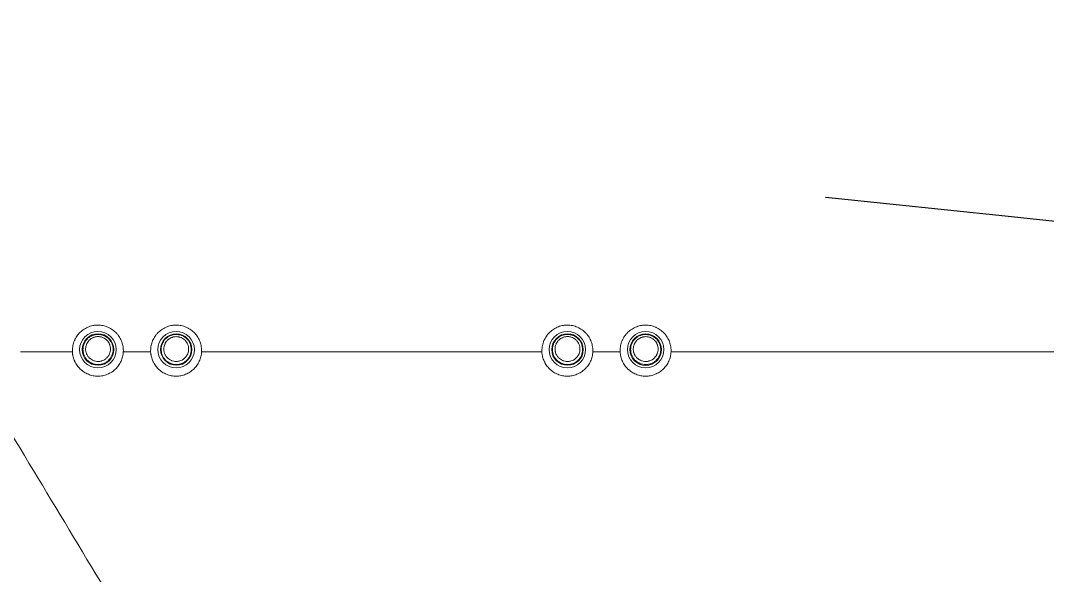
# Model space of a CAD drawing. Header units: inches. Extents: x 3778 to 56227, y -16914 to 35091.
# Drawn here: x 42059.67 to 42098.88, y -12630.12 to -12608.95 of the extents above; entities that cross this region are included whole.
import ezdxf

# ---------------------------------------------------------------- set-up
doc = ezdxf.new("R2010")
doc.units = ezdxf.units.IN
doc.header["$LTSCALE"] = 100
doc.header["$MEASUREMENT"] = 0
doc.linetypes.add('DH-HID2', pattern=[1.2, 0.8, -0.4])
doc.layers.add('2-con', color=2, linetype='Continuous')
doc.layers.add('FU-FURM', color=251, linetype='DH-HID2')
doc.layers.add('mark-B', color=2, linetype='Continuous', lineweight=20)

# ---------------------------------------------------------------- blocks, each defined once
blk = doc.blocks.new('cjscjdeh')
at = {"layer": 'FU-FURM', "color": 8}
blk.add_arc((149799.517, 66904.318), 1330.569, 80.781096, 99.076777, dxfattribs=at)
blk = doc.blocks.new('무풍1WAY 대형')
at = {"layer": 'mark-B'}
for centre, radius in [((600.51, -457.448), 0.697), ((603.497, -457.448), 0.697), ((618.435, -457.448), 0.697), ((621.422, -457.448), 0.697), ((600.506, -457.45), 0.601), ((603.491, -457.452), 0.602), ((618.431, -457.452), 0.6), ((621.416, -457.452), 0.602)]:
    blk.add_circle(centre, radius, dxfattribs=at)
for points, knots in [([(572.565, -367.139), (574.049, -369.62), (577.024, -374.59), (581.484, -382.057), (585.953, -389.549), (590.429, -397.064), (594.256, -403.499), (597.2, -408.454), (598.983, -411.453), (600.87, -414.616), (602.41, -417.171), (603.866, -419.595), (604.839, -421.214), (605.834, -422.869), (606.85, -424.56), (607.655, -425.899), (608.44, -427.204), (609.459, -428.899), (610.544, -430.703), (611.565, -432.399), (612.402, -433.789), (613.131, -435.001), (614.275, -436.901), (616.913, -441.28), (621.157, -448.32), (624.792, -454.346), (626.609, -457.36)], [0, 0, 0, 0, 0.082173, 0.164629, 0.247365, 0.330382, 0.413678, 0.460685, 0.494678, 0.513157, 0.565744, 0.579792, 0.593839, 0.619662, 0.634913, 0.650164, 0.664277, 0.678389, 0.706654, 0.724414, 0.734957, 0.753014, 0.764846, 0.798371, 0.899185, 1, 1, 1, 1]), ([(601.481, -457.36), (601.48, -457.33), (601.477, -457.299), (601.47, -457.253), (601.467, -457.238), (601.461, -457.208), (601.458, -457.193), (601.44, -457.119), (601.42, -457.061), (601.388, -456.992), (601.382, -456.978), (601.367, -456.951), (601.36, -456.937), (601.337, -456.897), (601.32, -456.871), (601.267, -456.796), (601.227, -456.75), (601.171, -456.696), (601.16, -456.686), (601.136, -456.665), (601.101, -456.636), (601.063, -456.609), (600.986, -456.559), (600.931, -456.53), (600.815, -456.484), (600.755, -456.466), (600.664, -456.448), (600.634, -456.444), (600.572, -456.438), (600.54, -456.436), (600.447, -456.436), (600.385, -456.442), (600.294, -456.46), (600.264, -456.467), (600.204, -456.485), (600.175, -456.495), (600.089, -456.53), (600.034, -456.558), (599.956, -456.609), (599.93, -456.627), (599.882, -456.666), (599.835, -456.706), (599.793, -456.75), (599.753, -456.797), (599.734, -456.821), (599.68, -456.897), (599.65, -456.95), (599.612, -457.033), (599.6, -457.062), (599.58, -457.12), (599.572, -457.15), (599.55, -457.239), (599.541, -457.299), (599.538, -457.36)], [0, 0, 0, 0, 0.03125, 0.03125, 0.046875, 0.046875, 0.0625, 0.0625, 0.125, 0.125, 0.140625, 0.140625, 0.15625, 0.15625, 0.1875, 0.1875, 0.25, 0.25, 0.265625, 0.265625, 0.28125, 0.3125, 0.3125, 0.375, 0.375, 0.4375, 0.4375, 0.46875, 0.46875, 0.5, 0.5, 0.5625, 0.5625, 0.59375, 0.59375, 0.625, 0.625, 0.6875, 0.6875, 0.71875, 0.71875, 0.75, 0.78125, 0.78125, 0.8125, 0.8125, 0.875, 0.875, 0.90625, 0.90625, 0.9375, 0.9375, 1, 1, 1, 1]), ([(604.469, -457.36), (604.467, -457.33), (604.464, -457.299), (604.457, -457.253), (604.455, -457.238), (604.449, -457.208), (604.446, -457.193), (604.428, -457.119), (604.408, -457.061), (604.376, -456.992), (604.369, -456.978), (604.355, -456.951), (604.348, -456.937), (604.324, -456.897), (604.308, -456.871), (604.255, -456.796), (604.215, -456.75), (604.159, -456.696), (604.147, -456.686), (604.124, -456.665), (604.088, -456.636), (604.051, -456.609), (603.973, -456.559), (603.918, -456.53), (603.802, -456.484), (603.743, -456.466), (603.652, -456.448), (603.621, -456.444), (603.559, -456.438), (603.528, -456.436), (603.435, -456.436), (603.373, -456.442), (603.282, -456.46), (603.252, -456.467), (603.192, -456.485), (603.162, -456.495), (603.076, -456.53), (603.021, -456.558), (602.943, -456.609), (602.918, -456.627), (602.869, -456.666), (602.823, -456.706), (602.781, -456.75), (602.741, -456.797), (602.722, -456.821), (602.668, -456.897), (602.637, -456.95), (602.599, -457.033), (602.588, -457.062), (602.568, -457.12), (602.559, -457.15), (602.537, -457.239), (602.528, -457.299), (602.525, -457.36)], [0, 0, 0, 0, 0.03125, 0.03125, 0.046875, 0.046875, 0.0625, 0.0625, 0.125, 0.125, 0.140625, 0.140625, 0.15625, 0.15625, 0.1875, 0.1875, 0.25, 0.25, 0.265625, 0.265625, 0.28125, 0.3125, 0.3125, 0.375, 0.375, 0.4375, 0.4375, 0.46875, 0.46875, 0.5, 0.5, 0.5625, 0.5625, 0.59375, 0.59375, 0.625, 0.625, 0.6875, 0.6875, 0.71875, 0.71875, 0.75, 0.78125, 0.78125, 0.8125, 0.8125, 0.875, 0.875, 0.90625, 0.90625, 0.9375, 0.9375, 1, 1, 1, 1]), ([(619.407, -457.36), (619.405, -457.33), (619.402, -457.299), (619.395, -457.253), (619.393, -457.238), (619.387, -457.208), (619.383, -457.193), (619.365, -457.119), (619.345, -457.061), (619.314, -456.992), (619.307, -456.978), (619.293, -456.951), (619.285, -456.937), (619.262, -456.897), (619.246, -456.871), (619.192, -456.796), (619.152, -456.75), (619.097, -456.696), (619.085, -456.686), (619.062, -456.665), (619.026, -456.636), (618.988, -456.609), (618.911, -456.559), (618.856, -456.53), (618.74, -456.484), (618.681, -456.466), (618.59, -456.448), (618.559, -456.444), (618.497, -456.438), (618.466, -456.436), (618.372, -456.436), (618.311, -456.442), (618.22, -456.46), (618.189, -456.467), (618.129, -456.485), (618.1, -456.495), (618.014, -456.53), (617.959, -456.558), (617.881, -456.609), (617.856, -456.627), (617.807, -456.666), (617.761, -456.706), (617.719, -456.75), (617.678, -456.797), (617.659, -456.821), (617.606, -456.897), (617.575, -456.95), (617.537, -457.033), (617.526, -457.062), (617.506, -457.12), (617.497, -457.15), (617.475, -457.239), (617.466, -457.299), (617.463, -457.36)], [0, 0, 0, 0, 0.03125, 0.03125, 0.046875, 0.046875, 0.0625, 0.0625, 0.125, 0.125, 0.140625, 0.140625, 0.15625, 0.15625, 0.1875, 0.1875, 0.25, 0.25, 0.265625, 0.265625, 0.28125, 0.3125, 0.3125, 0.375, 0.375, 0.4375, 0.4375, 0.46875, 0.46875, 0.5, 0.5, 0.5625, 0.5625, 0.59375, 0.59375, 0.625, 0.625, 0.6875, 0.6875, 0.71875, 0.71875, 0.75, 0.78125, 0.78125, 0.8125, 0.8125, 0.875, 0.875, 0.90625, 0.90625, 0.9375, 0.9375, 1, 1, 1, 1]), ([(622.394, -457.36), (622.392, -457.33), (622.389, -457.299), (622.383, -457.253), (622.38, -457.238), (622.374, -457.208), (622.371, -457.193), (622.353, -457.119), (622.333, -457.061), (622.301, -456.992), (622.294, -456.978), (622.28, -456.951), (622.273, -456.937), (622.25, -456.897), (622.233, -456.871), (622.18, -456.796), (622.14, -456.75), (622.084, -456.696), (622.073, -456.686), (622.049, -456.665), (622.013, -456.636), (621.976, -456.609), (621.898, -456.559), (621.844, -456.53), (621.728, -456.484), (621.668, -456.466), (621.577, -456.448), (621.547, -456.444), (621.485, -456.438), (621.453, -456.436), (621.36, -456.436), (621.298, -456.442), (621.207, -456.46), (621.177, -456.467), (621.117, -456.485), (621.087, -456.495), (621.001, -456.53), (620.947, -456.558), (620.869, -456.609), (620.843, -456.627), (620.795, -456.666), (620.748, -456.706), (620.706, -456.75), (620.666, -456.797), (620.647, -456.821), (620.593, -456.897), (620.563, -456.95), (620.525, -457.033), (620.513, -457.062), (620.493, -457.12), (620.484, -457.15), (620.463, -457.239), (620.454, -457.299), (620.451, -457.36)], [0, 0, 0, 0, 0.03125, 0.03125, 0.046875, 0.046875, 0.0625, 0.0625, 0.125, 0.125, 0.140625, 0.140625, 0.15625, 0.15625, 0.1875, 0.1875, 0.25, 0.25, 0.265625, 0.265625, 0.28125, 0.3125, 0.3125, 0.375, 0.375, 0.4375, 0.4375, 0.46875, 0.46875, 0.5, 0.5, 0.5625, 0.5625, 0.59375, 0.59375, 0.625, 0.625, 0.6875, 0.6875, 0.71875, 0.71875, 0.75, 0.78125, 0.78125, 0.8125, 0.8125, 0.875, 0.875, 0.90625, 0.90625, 0.9375, 0.9375, 1, 1, 1, 1]), ([(600.06, -457.812), (600.036, -457.783), (600.015, -457.751), (599.989, -457.702), (599.981, -457.685), (599.967, -457.65), (599.961, -457.632), (599.945, -457.578), (599.938, -457.542), (599.933, -457.486), (599.932, -457.467), (599.933, -457.43), (599.934, -457.411), (599.939, -457.356), (599.947, -457.319), (599.969, -457.247), (599.983, -457.213), (600.01, -457.164), (600.019, -457.148), (600.04, -457.116), (600.052, -457.101), (600.088, -457.058), (600.114, -457.031), (600.158, -456.996), (600.173, -456.985), (600.204, -456.964), (600.221, -456.954), (600.27, -456.927), (600.305, -456.913), (600.359, -456.897), (600.378, -456.892), (600.415, -456.885), (600.452, -456.88), (600.49, -456.878), (600.518, -456.878), (600.528, -456.878), (600.547, -456.88), (600.556, -456.88), (600.603, -456.885), (600.64, -456.893), (600.694, -456.909), (600.712, -456.916), (600.738, -456.927), (600.747, -456.931), (600.764, -456.939), (600.772, -456.943), (600.813, -456.966), (600.844, -456.987), (600.888, -457.023), (600.902, -457.036), (600.928, -457.063), (600.941, -457.077), (600.964, -457.106), (600.976, -457.122), (600.996, -457.153), (601.006, -457.169), (601.032, -457.219), (601.046, -457.253), (601.062, -457.307), (601.066, -457.326), (601.073, -457.362), (601.078, -457.399), (601.08, -457.436), (601.08, -457.474), (601.079, -457.493), (601.073, -457.548), (601.065, -457.585), (601.049, -457.638), (601.043, -457.656), (601.028, -457.691), (601.02, -457.708), (600.993, -457.757), (600.973, -457.788), (600.937, -457.831), (600.924, -457.845), (600.897, -457.872), (600.883, -457.885), (600.84, -457.92), (600.809, -457.941), (600.758, -457.968), (600.741, -457.976), (600.706, -457.99), (600.671, -458.002), (600.635, -458.011), (600.597, -458.019), (600.578, -458.021), (600.522, -458.027), (600.484, -458.026), (600.437, -458.022), (600.428, -458.02), (600.409, -458.017), (600.4, -458.016), (600.372, -458.01), (600.354, -458.005), (600.3, -457.989), (600.265, -457.974), (600.224, -457.951), (600.215, -457.947), (600.199, -457.937), (600.176, -457.921), (600.138, -457.893), (600.111, -457.868), (600.084, -457.841), (600.072, -457.827), (600.06, -457.812)], [0, 0, 0, 0, 0.03125, 0.03125, 0.046875, 0.046875, 0.0625, 0.0625, 0.09375, 0.09375, 0.109375, 0.109375, 0.125, 0.125, 0.15625, 0.15625, 0.1875, 0.1875, 0.203125, 0.203125, 0.21875, 0.21875, 0.25, 0.25, 0.265625, 0.265625, 0.28125, 0.28125, 0.3125, 0.3125, 0.328125, 0.328125, 0.34375, 0.359375, 0.359375, 0.367188, 0.367188, 0.375, 0.375, 0.40625, 0.40625, 0.421875, 0.421875, 0.429688, 0.429688, 0.4375, 0.4375, 0.46875, 0.46875, 0.484375, 0.484375, 0.5, 0.5, 0.515625, 0.515625, 0.53125, 0.53125, 0.5625, 0.5625, 0.578125, 0.578125, 0.59375, 0.609375, 0.609375, 0.625, 0.625, 0.65625, 0.65625, 0.671875, 0.671875, 0.6875, 0.6875, 0.71875, 0.71875, 0.734375, 0.734375, 0.75, 0.75, 0.78125, 0.78125, 0.796875, 0.796875, 0.8125, 0.828125, 0.828125, 0.84375, 0.84375, 0.875, 0.875, 0.882813, 0.882813, 0.890625, 0.890625, 0.90625, 0.90625, 0.9375, 0.9375, 0.945313, 0.945313, 0.953125, 0.96875, 0.984375, 0.984375, 1, 1, 1, 1]), ([(600.137, -457.768), (600.147, -457.78), (600.157, -457.791), (600.179, -457.814), (600.202, -457.835), (600.227, -457.853), (600.252, -457.871), (600.266, -457.879), (600.307, -457.901), (600.336, -457.913), (600.38, -457.927), (600.395, -457.931), (600.426, -457.938), (600.442, -457.94), (600.488, -457.945), (600.52, -457.945), (600.566, -457.94), (600.582, -457.938), (600.613, -457.932), (600.643, -457.925), (600.672, -457.914), (600.701, -457.902), (600.715, -457.896), (600.757, -457.873), (600.783, -457.856), (600.819, -457.827), (600.83, -457.816), (600.852, -457.794), (600.863, -457.783), (600.892, -457.747), (600.909, -457.721), (600.931, -457.68), (600.938, -457.666), (600.95, -457.638), (600.955, -457.623), (600.969, -457.579), (600.975, -457.549), (600.979, -457.503), (600.98, -457.487), (600.98, -457.457), (600.979, -457.426), (600.975, -457.396), (600.969, -457.365), (600.965, -457.35), (600.952, -457.306), (600.94, -457.277), (600.919, -457.236), (600.911, -457.223), (600.894, -457.197), (600.885, -457.184), (600.866, -457.16), (600.855, -457.148), (600.833, -457.126), (600.822, -457.115), (600.786, -457.086), (600.76, -457.068), (600.719, -457.046), (600.705, -457.039), (600.676, -457.027), (600.661, -457.021), (600.617, -457.008), (600.586, -457.001), (600.539, -456.996), (600.524, -456.996), (600.492, -456.995), (600.461, -456.997), (600.43, -457.001), (600.4, -457.007), (600.384, -457.011), (600.339, -457.025), (600.31, -457.037), (600.269, -457.059), (600.256, -457.067), (600.23, -457.084), (600.217, -457.093), (600.181, -457.123), (600.159, -457.145), (600.13, -457.181), (600.121, -457.193), (600.103, -457.219), (600.095, -457.232), (600.074, -457.273), (600.062, -457.301), (600.044, -457.361), (600.038, -457.391), (600.033, -457.437), (600.032, -457.452), (600.032, -457.483), (600.033, -457.498), (600.037, -457.544), (600.043, -457.575), (600.056, -457.619), (600.061, -457.633), (600.072, -457.662), (600.079, -457.676), (600.1, -457.717), (600.117, -457.743), (600.137, -457.768)], [0, 0, 0, 0, 0.015625, 0.015625, 0.03125, 0.046875, 0.046875, 0.0625, 0.0625, 0.09375, 0.09375, 0.109375, 0.109375, 0.125, 0.125, 0.15625, 0.15625, 0.171875, 0.171875, 0.1875, 0.203125, 0.203125, 0.21875, 0.21875, 0.25, 0.25, 0.265625, 0.265625, 0.28125, 0.28125, 0.3125, 0.3125, 0.328125, 0.328125, 0.34375, 0.34375, 0.375, 0.375, 0.390625, 0.390625, 0.40625, 0.421875, 0.421875, 0.4375, 0.4375, 0.46875, 0.46875, 0.484375, 0.484375, 0.5, 0.5, 0.515625, 0.515625, 0.53125, 0.53125, 0.5625, 0.5625, 0.578125, 0.578125, 0.59375, 0.59375, 0.625, 0.625, 0.640625, 0.640625, 0.65625, 0.671875, 0.671875, 0.6875, 0.6875, 0.71875, 0.71875, 0.734375, 0.734375, 0.75, 0.75, 0.78125, 0.78125, 0.796875, 0.796875, 0.8125, 0.8125, 0.84375, 0.84375, 0.875, 0.875, 0.890625, 0.890625, 0.90625, 0.90625, 0.9375, 0.9375, 0.953125, 0.953125, 0.96875, 0.96875, 1, 1, 1, 1]), ([(603.043, -457.815), (603.019, -457.785), (602.999, -457.754), (602.973, -457.704), (602.965, -457.687), (602.951, -457.652), (602.944, -457.634), (602.929, -457.58), (602.922, -457.544), (602.916, -457.488), (602.916, -457.469), (602.916, -457.431), (602.917, -457.413), (602.923, -457.357), (602.93, -457.32), (602.952, -457.248), (602.967, -457.214), (602.993, -457.164), (603.003, -457.148), (603.024, -457.117), (603.036, -457.102), (603.071, -457.058), (603.098, -457.032), (603.142, -456.996), (603.157, -456.985), (603.189, -456.964), (603.205, -456.955), (603.255, -456.928), (603.29, -456.914), (603.344, -456.898), (603.363, -456.893), (603.4, -456.886), (603.437, -456.88), (603.475, -456.879), (603.503, -456.879), (603.513, -456.879), (603.532, -456.88), (603.541, -456.881), (603.588, -456.886), (603.625, -456.894), (603.679, -456.91), (603.697, -456.917), (603.723, -456.928), (603.732, -456.932), (603.749, -456.94), (603.757, -456.944), (603.799, -456.967), (603.83, -456.988), (603.873, -457.024), (603.887, -457.037), (603.914, -457.064), (603.926, -457.078), (603.95, -457.108), (603.961, -457.123), (603.982, -457.155), (603.991, -457.171), (604.017, -457.22), (604.031, -457.255), (604.047, -457.309), (604.052, -457.328), (604.059, -457.364), (604.064, -457.401), (604.066, -457.439), (604.065, -457.476), (604.064, -457.495), (604.058, -457.551), (604.051, -457.587), (604.034, -457.641), (604.028, -457.659), (604.014, -457.693), (604.005, -457.71), (603.979, -457.76), (603.958, -457.791), (603.922, -457.834), (603.909, -457.848), (603.882, -457.875), (603.868, -457.888), (603.825, -457.923), (603.793, -457.944), (603.743, -457.971), (603.726, -457.979), (603.691, -457.993), (603.656, -458.005), (603.619, -458.014), (603.582, -458.022), (603.563, -458.024), (603.506, -458.03), (603.468, -458.029), (603.421, -458.025), (603.412, -458.023), (603.393, -458.02), (603.384, -458.019), (603.356, -458.013), (603.338, -458.008), (603.284, -457.991), (603.249, -457.977), (603.207, -457.954), (603.199, -457.949), (603.183, -457.939), (603.159, -457.924), (603.122, -457.896), (603.094, -457.87), (603.068, -457.843), (603.055, -457.829), (603.043, -457.815)], [0, 0, 0, 0, 0.03125, 0.03125, 0.046875, 0.046875, 0.0625, 0.0625, 0.09375, 0.09375, 0.109375, 0.109375, 0.125, 0.125, 0.15625, 0.15625, 0.1875, 0.1875, 0.203125, 0.203125, 0.21875, 0.21875, 0.25, 0.25, 0.265625, 0.265625, 0.28125, 0.28125, 0.3125, 0.3125, 0.328125, 0.328125, 0.34375, 0.359375, 0.359375, 0.367187, 0.367187, 0.375, 0.375, 0.40625, 0.40625, 0.421875, 0.421875, 0.429687, 0.429687, 0.4375, 0.4375, 0.46875, 0.46875, 0.484375, 0.484375, 0.5, 0.5, 0.515625, 0.515625, 0.53125, 0.53125, 0.5625, 0.5625, 0.578125, 0.578125, 0.59375, 0.609375, 0.609375, 0.625, 0.625, 0.65625, 0.65625, 0.671875, 0.671875, 0.6875, 0.6875, 0.71875, 0.71875, 0.734375, 0.734375, 0.75, 0.75, 0.78125, 0.78125, 0.796875, 0.796875, 0.8125, 0.828125, 0.828125, 0.84375, 0.84375, 0.875, 0.875, 0.882812, 0.882812, 0.890625, 0.890625, 0.90625, 0.90625, 0.9375, 0.9375, 0.945312, 0.945312, 0.953125, 0.96875, 0.984375, 0.984375, 1, 1, 1, 1]), ([(603.12, -457.77), (603.13, -457.782), (603.141, -457.794), (603.163, -457.816), (603.185, -457.837), (603.21, -457.856), (603.236, -457.873), (603.249, -457.882), (603.291, -457.904), (603.319, -457.916), (603.364, -457.93), (603.379, -457.934), (603.41, -457.941), (603.426, -457.943), (603.473, -457.948), (603.504, -457.948), (603.551, -457.944), (603.567, -457.941), (603.597, -457.935), (603.628, -457.928), (603.657, -457.917), (603.686, -457.905), (603.7, -457.899), (603.742, -457.876), (603.768, -457.859), (603.804, -457.83), (603.815, -457.819), (603.837, -457.797), (603.848, -457.786), (603.878, -457.75), (603.895, -457.724), (603.917, -457.683), (603.923, -457.669), (603.935, -457.64), (603.941, -457.626), (603.954, -457.581), (603.96, -457.551), (603.965, -457.505), (603.966, -457.49), (603.966, -457.459), (603.965, -457.428), (603.96, -457.398), (603.955, -457.367), (603.951, -457.352), (603.938, -457.307), (603.926, -457.279), (603.905, -457.238), (603.897, -457.224), (603.88, -457.198), (603.871, -457.186), (603.851, -457.161), (603.841, -457.15), (603.819, -457.127), (603.807, -457.117), (603.771, -457.087), (603.746, -457.069), (603.705, -457.047), (603.69, -457.04), (603.661, -457.028), (603.647, -457.022), (603.602, -457.008), (603.571, -457.002), (603.524, -456.997), (603.508, -456.996), (603.477, -456.996), (603.446, -456.998), (603.415, -457.002), (603.384, -457.008), (603.369, -457.012), (603.324, -457.025), (603.295, -457.037), (603.254, -457.059), (603.24, -457.067), (603.214, -457.085), (603.201, -457.094), (603.165, -457.124), (603.143, -457.145), (603.114, -457.181), (603.104, -457.194), (603.087, -457.22), (603.079, -457.233), (603.057, -457.274), (603.045, -457.302), (603.027, -457.362), (603.021, -457.392), (603.016, -457.438), (603.015, -457.453), (603.015, -457.484), (603.016, -457.5), (603.02, -457.546), (603.026, -457.576), (603.039, -457.621), (603.044, -457.635), (603.056, -457.664), (603.062, -457.678), (603.084, -457.719), (603.101, -457.745), (603.12, -457.77)], [0, 0, 0, 0, 0.015625, 0.015625, 0.03125, 0.046875, 0.046875, 0.0625, 0.0625, 0.09375, 0.09375, 0.109375, 0.109375, 0.125, 0.125, 0.15625, 0.15625, 0.171875, 0.171875, 0.1875, 0.203125, 0.203125, 0.21875, 0.21875, 0.25, 0.25, 0.265625, 0.265625, 0.28125, 0.28125, 0.3125, 0.3125, 0.328125, 0.328125, 0.34375, 0.34375, 0.375, 0.375, 0.390625, 0.390625, 0.40625, 0.421875, 0.421875, 0.4375, 0.4375, 0.46875, 0.46875, 0.484375, 0.484375, 0.5, 0.5, 0.515625, 0.515625, 0.53125, 0.53125, 0.5625, 0.5625, 0.578125, 0.578125, 0.59375, 0.59375, 0.625, 0.625, 0.640625, 0.640625, 0.65625, 0.671875, 0.671875, 0.6875, 0.6875, 0.71875, 0.71875, 0.734375, 0.734375, 0.75, 0.75, 0.78125, 0.78125, 0.796875, 0.796875, 0.8125, 0.8125, 0.84375, 0.84375, 0.875, 0.875, 0.890625, 0.890625, 0.90625, 0.90625, 0.9375, 0.9375, 0.953125, 0.953125, 0.96875, 0.96875, 1, 1, 1, 1]), ([(617.985, -457.813), (617.962, -457.784), (617.941, -457.753), (617.915, -457.703), (617.907, -457.686), (617.893, -457.651), (617.887, -457.633), (617.871, -457.58), (617.864, -457.543), (617.859, -457.487), (617.858, -457.469), (617.858, -457.431), (617.859, -457.413), (617.865, -457.357), (617.872, -457.321), (617.894, -457.249), (617.909, -457.214), (617.935, -457.165), (617.945, -457.149), (617.966, -457.118), (617.977, -457.103), (618.013, -457.059), (618.039, -457.033), (618.083, -456.997), (618.098, -456.986), (618.13, -456.965), (618.146, -456.956), (618.196, -456.929), (618.23, -456.915), (618.285, -456.899), (618.303, -456.894), (618.34, -456.887), (618.377, -456.881), (618.415, -456.88), (618.443, -456.88), (618.453, -456.88), (618.471, -456.881), (618.481, -456.882), (618.528, -456.887), (618.565, -456.894), (618.619, -456.911), (618.637, -456.918), (618.663, -456.929), (618.671, -456.933), (618.688, -456.941), (618.697, -456.945), (618.738, -456.967), (618.769, -456.988), (618.812, -457.025), (618.826, -457.037), (618.853, -457.064), (618.865, -457.078), (618.889, -457.108), (618.9, -457.123), (618.921, -457.154), (618.93, -457.171), (618.956, -457.22), (618.97, -457.254), (618.986, -457.309), (618.991, -457.327), (618.998, -457.363), (619.003, -457.4), (619.005, -457.437), (619.004, -457.475), (619.003, -457.494), (618.998, -457.549), (618.99, -457.586), (618.974, -457.639), (618.967, -457.657), (618.953, -457.692), (618.945, -457.708), (618.918, -457.758), (618.897, -457.789), (618.862, -457.832), (618.849, -457.846), (618.822, -457.873), (618.808, -457.885), (618.765, -457.921), (618.734, -457.941), (618.683, -457.968), (618.666, -457.976), (618.632, -457.99), (618.596, -458.003), (618.56, -458.012), (618.523, -458.019), (618.504, -458.022), (618.447, -458.027), (618.41, -458.027), (618.363, -458.022), (618.354, -458.021), (618.335, -458.018), (618.325, -458.017), (618.298, -458.011), (618.279, -458.006), (618.225, -457.989), (618.191, -457.975), (618.149, -457.952), (618.141, -457.948), (618.125, -457.938), (618.101, -457.922), (618.064, -457.894), (618.036, -457.869), (618.01, -457.842), (617.997, -457.828), (617.985, -457.813)], [0, 0, 0, 0, 0.03125, 0.03125, 0.046875, 0.046875, 0.0625, 0.0625, 0.09375, 0.09375, 0.109375, 0.109375, 0.125, 0.125, 0.15625, 0.15625, 0.1875, 0.1875, 0.203125, 0.203125, 0.21875, 0.21875, 0.25, 0.25, 0.265625, 0.265625, 0.28125, 0.28125, 0.3125, 0.3125, 0.328125, 0.328125, 0.34375, 0.359375, 0.359375, 0.367187, 0.367187, 0.375, 0.375, 0.40625, 0.40625, 0.421875, 0.421875, 0.429687, 0.429687, 0.4375, 0.4375, 0.46875, 0.46875, 0.484375, 0.484375, 0.5, 0.5, 0.515625, 0.515625, 0.53125, 0.53125, 0.5625, 0.5625, 0.578125, 0.578125, 0.59375, 0.609375, 0.609375, 0.625, 0.625, 0.65625, 0.65625, 0.671875, 0.671875, 0.6875, 0.6875, 0.71875, 0.71875, 0.734375, 0.734375, 0.75, 0.75, 0.78125, 0.78125, 0.796875, 0.796875, 0.8125, 0.828125, 0.828125, 0.84375, 0.84375, 0.875, 0.875, 0.882812, 0.882812, 0.890625, 0.890625, 0.90625, 0.90625, 0.9375, 0.9375, 0.945312, 0.945312, 0.953125, 0.96875, 0.984375, 0.984375, 1, 1, 1, 1]), ([(618.063, -457.769), (618.072, -457.781), (618.083, -457.792), (618.105, -457.814), (618.127, -457.835), (618.152, -457.854), (618.178, -457.872), (618.191, -457.88), (618.233, -457.902), (618.261, -457.914), (618.306, -457.928), (618.321, -457.932), (618.352, -457.938), (618.367, -457.941), (618.414, -457.945), (618.445, -457.946), (618.492, -457.941), (618.507, -457.939), (618.538, -457.933), (618.568, -457.925), (618.598, -457.915), (618.626, -457.903), (618.64, -457.896), (618.682, -457.874), (618.708, -457.857), (618.744, -457.827), (618.755, -457.817), (618.777, -457.795), (618.788, -457.783), (618.817, -457.748), (618.834, -457.722), (618.856, -457.681), (618.863, -457.667), (618.875, -457.639), (618.88, -457.624), (618.893, -457.58), (618.899, -457.55), (618.904, -457.504), (618.905, -457.488), (618.905, -457.458), (618.904, -457.427), (618.899, -457.397), (618.893, -457.366), (618.89, -457.351), (618.877, -457.307), (618.865, -457.278), (618.844, -457.238), (618.836, -457.224), (618.819, -457.198), (618.81, -457.186), (618.79, -457.161), (618.78, -457.15), (618.758, -457.128), (618.746, -457.117), (618.711, -457.087), (618.685, -457.07), (618.644, -457.047), (618.63, -457.041), (618.601, -457.028), (618.586, -457.023), (618.542, -457.009), (618.511, -457.003), (618.464, -456.998), (618.448, -456.997), (618.417, -456.997), (618.386, -456.999), (618.355, -457.003), (618.325, -457.009), (618.309, -457.013), (618.264, -457.026), (618.236, -457.038), (618.195, -457.06), (618.181, -457.068), (618.155, -457.086), (618.143, -457.095), (618.107, -457.124), (618.085, -457.146), (618.055, -457.182), (618.046, -457.195), (618.029, -457.221), (618.021, -457.234), (617.999, -457.274), (617.987, -457.303), (617.969, -457.362), (617.963, -457.392), (617.958, -457.438), (617.958, -457.453), (617.958, -457.484), (617.958, -457.5), (617.963, -457.546), (617.968, -457.576), (617.981, -457.62), (617.986, -457.635), (617.998, -457.663), (618.005, -457.677), (618.026, -457.718), (618.043, -457.744), (618.063, -457.769)], [0, 0, 0, 0, 0.015625, 0.015625, 0.03125, 0.046875, 0.046875, 0.0625, 0.0625, 0.09375, 0.09375, 0.109375, 0.109375, 0.125, 0.125, 0.15625, 0.15625, 0.171875, 0.171875, 0.1875, 0.203125, 0.203125, 0.21875, 0.21875, 0.25, 0.25, 0.265625, 0.265625, 0.28125, 0.28125, 0.3125, 0.3125, 0.328125, 0.328125, 0.34375, 0.34375, 0.375, 0.375, 0.390625, 0.390625, 0.40625, 0.421875, 0.421875, 0.4375, 0.4375, 0.46875, 0.46875, 0.484375, 0.484375, 0.5, 0.5, 0.515625, 0.515625, 0.53125, 0.53125, 0.5625, 0.5625, 0.578125, 0.578125, 0.59375, 0.59375, 0.625, 0.625, 0.640625, 0.640625, 0.65625, 0.671875, 0.671875, 0.6875, 0.6875, 0.71875, 0.71875, 0.734375, 0.734375, 0.75, 0.75, 0.78125, 0.78125, 0.796875, 0.796875, 0.8125, 0.8125, 0.84375, 0.84375, 0.875, 0.875, 0.890625, 0.890625, 0.90625, 0.90625, 0.9375, 0.9375, 0.953125, 0.953125, 0.96875, 0.96875, 1, 1, 1, 1]), ([(620.968, -457.814), (620.944, -457.785), (620.924, -457.753), (620.898, -457.704), (620.89, -457.687), (620.876, -457.652), (620.869, -457.634), (620.854, -457.58), (620.847, -457.544), (620.841, -457.487), (620.841, -457.469), (620.841, -457.431), (620.842, -457.412), (620.848, -457.357), (620.855, -457.32), (620.877, -457.248), (620.892, -457.214), (620.918, -457.164), (620.928, -457.148), (620.949, -457.117), (620.961, -457.102), (620.997, -457.058), (621.023, -457.032), (621.067, -456.996), (621.082, -456.985), (621.114, -456.964), (621.13, -456.954), (621.18, -456.928), (621.215, -456.914), (621.269, -456.897), (621.288, -456.893), (621.325, -456.886), (621.362, -456.88), (621.4, -456.879), (621.428, -456.879), (621.438, -456.879), (621.457, -456.88), (621.466, -456.881), (621.513, -456.886), (621.55, -456.894), (621.604, -456.91), (621.622, -456.917), (621.648, -456.928), (621.657, -456.932), (621.674, -456.94), (621.682, -456.944), (621.724, -456.967), (621.755, -456.988), (621.798, -457.024), (621.812, -457.037), (621.839, -457.064), (621.851, -457.078), (621.875, -457.108), (621.886, -457.123), (621.907, -457.155), (621.916, -457.171), (621.942, -457.22), (621.956, -457.255), (621.972, -457.309), (621.977, -457.328), (621.984, -457.364), (621.989, -457.401), (621.991, -457.438), (621.99, -457.476), (621.989, -457.495), (621.983, -457.551), (621.976, -457.587), (621.959, -457.641), (621.953, -457.658), (621.938, -457.693), (621.93, -457.71), (621.904, -457.76), (621.883, -457.791), (621.847, -457.834), (621.834, -457.848), (621.807, -457.875), (621.793, -457.887), (621.75, -457.923), (621.718, -457.944), (621.668, -457.97), (621.651, -457.978), (621.616, -457.993), (621.581, -458.005), (621.544, -458.014), (621.507, -458.022), (621.488, -458.024), (621.431, -458.029), (621.393, -458.029), (621.346, -458.024), (621.337, -458.023), (621.318, -458.02), (621.309, -458.019), (621.281, -458.013), (621.263, -458.008), (621.209, -457.991), (621.174, -457.977), (621.132, -457.954), (621.124, -457.949), (621.108, -457.939), (621.084, -457.924), (621.047, -457.896), (621.019, -457.87), (620.993, -457.843), (620.98, -457.829), (620.968, -457.814)], [0, 0, 0, 0, 0.03125, 0.03125, 0.046875, 0.046875, 0.0625, 0.0625, 0.09375, 0.09375, 0.109375, 0.109375, 0.125, 0.125, 0.15625, 0.15625, 0.1875, 0.1875, 0.203125, 0.203125, 0.21875, 0.21875, 0.25, 0.25, 0.265625, 0.265625, 0.28125, 0.28125, 0.3125, 0.3125, 0.328125, 0.328125, 0.34375, 0.359375, 0.359375, 0.367187, 0.367187, 0.375, 0.375, 0.40625, 0.40625, 0.421875, 0.421875, 0.429687, 0.429687, 0.4375, 0.4375, 0.46875, 0.46875, 0.484375, 0.484375, 0.5, 0.5, 0.515625, 0.515625, 0.53125, 0.53125, 0.5625, 0.5625, 0.578125, 0.578125, 0.59375, 0.609375, 0.609375, 0.625, 0.625, 0.65625, 0.65625, 0.671875, 0.671875, 0.6875, 0.6875, 0.71875, 0.71875, 0.734375, 0.734375, 0.75, 0.75, 0.78125, 0.78125, 0.796875, 0.796875, 0.8125, 0.828125, 0.828125, 0.84375, 0.84375, 0.875, 0.875, 0.882812, 0.882812, 0.890625, 0.890625, 0.90625, 0.90625, 0.9375, 0.9375, 0.945312, 0.945312, 0.953125, 0.96875, 0.984375, 0.984375, 1, 1, 1, 1]), ([(621.045, -457.77), (621.055, -457.782), (621.066, -457.794), (621.088, -457.816), (621.11, -457.837), (621.135, -457.856), (621.161, -457.873), (621.174, -457.881), (621.216, -457.904), (621.244, -457.916), (621.289, -457.93), (621.304, -457.934), (621.335, -457.94), (621.351, -457.943), (621.398, -457.948), (621.429, -457.948), (621.476, -457.943), (621.492, -457.941), (621.522, -457.935), (621.553, -457.927), (621.582, -457.917), (621.611, -457.905), (621.625, -457.898), (621.667, -457.876), (621.693, -457.859), (621.729, -457.83), (621.74, -457.819), (621.762, -457.797), (621.773, -457.785), (621.802, -457.749), (621.82, -457.724), (621.842, -457.683), (621.848, -457.669), (621.86, -457.64), (621.865, -457.626), (621.879, -457.581), (621.885, -457.551), (621.89, -457.505), (621.891, -457.489), (621.891, -457.459), (621.89, -457.428), (621.885, -457.397), (621.879, -457.367), (621.876, -457.352), (621.863, -457.307), (621.851, -457.279), (621.83, -457.238), (621.822, -457.224), (621.805, -457.198), (621.796, -457.186), (621.776, -457.161), (621.766, -457.15), (621.744, -457.127), (621.732, -457.117), (621.696, -457.087), (621.671, -457.069), (621.629, -457.047), (621.615, -457.04), (621.586, -457.028), (621.572, -457.022), (621.527, -457.008), (621.496, -457.002), (621.449, -456.997), (621.433, -456.996), (621.402, -456.996), (621.371, -456.997), (621.34, -457.002), (621.309, -457.008), (621.294, -457.012), (621.249, -457.025), (621.22, -457.037), (621.179, -457.059), (621.165, -457.067), (621.139, -457.085), (621.126, -457.094), (621.09, -457.124), (621.068, -457.145), (621.039, -457.181), (621.029, -457.194), (621.012, -457.22), (621.004, -457.233), (620.982, -457.274), (620.97, -457.302), (620.952, -457.362), (620.946, -457.392), (620.941, -457.438), (620.94, -457.453), (620.94, -457.484), (620.941, -457.5), (620.945, -457.546), (620.951, -457.576), (620.964, -457.621), (620.969, -457.635), (620.981, -457.664), (620.987, -457.678), (621.009, -457.719), (621.026, -457.745), (621.045, -457.77)], [0, 0, 0, 0, 0.015625, 0.015625, 0.03125, 0.046875, 0.046875, 0.0625, 0.0625, 0.09375, 0.09375, 0.109375, 0.109375, 0.125, 0.125, 0.15625, 0.15625, 0.171875, 0.171875, 0.1875, 0.203125, 0.203125, 0.21875, 0.21875, 0.25, 0.25, 0.265625, 0.265625, 0.28125, 0.28125, 0.3125, 0.3125, 0.328125, 0.328125, 0.34375, 0.34375, 0.375, 0.375, 0.390625, 0.390625, 0.40625, 0.421875, 0.421875, 0.4375, 0.4375, 0.46875, 0.46875, 0.484375, 0.484375, 0.5, 0.5, 0.515625, 0.515625, 0.53125, 0.53125, 0.5625, 0.5625, 0.578125, 0.578125, 0.59375, 0.59375, 0.625, 0.625, 0.640625, 0.640625, 0.65625, 0.671875, 0.671875, 0.6875, 0.6875, 0.71875, 0.71875, 0.734375, 0.734375, 0.75, 0.75, 0.78125, 0.78125, 0.796875, 0.796875, 0.8125, 0.8125, 0.84375, 0.84375, 0.875, 0.875, 0.890625, 0.890625, 0.90625, 0.90625, 0.9375, 0.9375, 0.953125, 0.953125, 0.96875, 0.96875, 1, 1, 1, 1]), ([(599.538, -457.36), (599.536, -457.392), (599.536, -457.425), (599.539, -457.491), (599.543, -457.523), (599.557, -457.62), (599.573, -457.683), (599.607, -457.775), (599.62, -457.806), (599.649, -457.865), (599.68, -457.922), (599.717, -457.976), (599.747, -458.015), (599.757, -458.028), (599.779, -458.053), (599.79, -458.065), (599.846, -458.126), (599.896, -458.169), (599.977, -458.225), (600.005, -458.243), (600.048, -458.267), (600.063, -458.275), (600.093, -458.29), (600.108, -458.297), (600.183, -458.33), (600.246, -458.35), (600.344, -458.37), (600.377, -458.375), (600.443, -458.382), (600.509, -458.385), (600.575, -458.382), (600.625, -458.377), (600.641, -458.375), (600.674, -458.37), (600.691, -458.367), (600.772, -458.35), (600.835, -458.33), (600.926, -458.29), (600.956, -458.276), (601.014, -458.243), (601.042, -458.225), (601.123, -458.169), (601.172, -458.126), (601.229, -458.066), (601.24, -458.053), (601.261, -458.028), (601.292, -457.99), (601.339, -457.922), (601.37, -457.865), (601.392, -457.821), (601.399, -457.806), (601.411, -457.776), (601.418, -457.76), (601.446, -457.683), (601.462, -457.62), (601.476, -457.524), (601.48, -457.491), (601.483, -457.425), (601.483, -457.392), (601.481, -457.36)], [0, 0, 0, 0, 0.03125, 0.03125, 0.0625, 0.0625, 0.125, 0.125, 0.15625, 0.15625, 0.1875, 0.21875, 0.21875, 0.234375, 0.234375, 0.25, 0.25, 0.3125, 0.3125, 0.34375, 0.34375, 0.359375, 0.359375, 0.375, 0.375, 0.4375, 0.4375, 0.46875, 0.46875, 0.5, 0.53125, 0.53125, 0.546875, 0.546875, 0.5625, 0.5625, 0.625, 0.625, 0.65625, 0.65625, 0.6875, 0.6875, 0.75, 0.75, 0.765625, 0.765625, 0.78125, 0.8125, 0.84375, 0.84375, 0.859375, 0.859375, 0.875, 0.875, 0.9375, 0.9375, 0.96875, 0.96875, 1, 1, 1, 1]), ([(602.525, -457.36), (602.524, -457.392), (602.524, -457.425), (602.527, -457.491), (602.53, -457.523), (602.545, -457.62), (602.561, -457.683), (602.595, -457.775), (602.608, -457.806), (602.636, -457.865), (602.668, -457.922), (602.705, -457.976), (602.735, -458.015), (602.745, -458.028), (602.766, -458.053), (602.777, -458.065), (602.834, -458.126), (602.884, -458.169), (602.964, -458.225), (602.992, -458.243), (603.036, -458.267), (603.05, -458.275), (603.08, -458.29), (603.095, -458.297), (603.171, -458.33), (603.234, -458.35), (603.331, -458.37), (603.365, -458.375), (603.431, -458.382), (603.497, -458.385), (603.563, -458.382), (603.612, -458.377), (603.629, -458.375), (603.662, -458.37), (603.678, -458.367), (603.76, -458.35), (603.823, -458.33), (603.914, -458.29), (603.943, -458.276), (604.001, -458.243), (604.029, -458.225), (604.11, -458.169), (604.16, -458.126), (604.217, -458.066), (604.228, -458.053), (604.249, -458.028), (604.28, -457.99), (604.326, -457.922), (604.358, -457.865), (604.379, -457.821), (604.386, -457.806), (604.399, -457.776), (604.405, -457.76), (604.433, -457.683), (604.449, -457.62), (604.464, -457.524), (604.467, -457.491), (604.47, -457.425), (604.47, -457.392), (604.469, -457.36)], [0, 0, 0, 0, 0.03125, 0.03125, 0.0625, 0.0625, 0.125, 0.125, 0.15625, 0.15625, 0.1875, 0.21875, 0.21875, 0.234375, 0.234375, 0.25, 0.25, 0.3125, 0.3125, 0.34375, 0.34375, 0.359375, 0.359375, 0.375, 0.375, 0.4375, 0.4375, 0.46875, 0.46875, 0.5, 0.53125, 0.53125, 0.546875, 0.546875, 0.5625, 0.5625, 0.625, 0.625, 0.65625, 0.65625, 0.6875, 0.6875, 0.75, 0.75, 0.765625, 0.765625, 0.78125, 0.8125, 0.84375, 0.84375, 0.859375, 0.859375, 0.875, 0.875, 0.9375, 0.9375, 0.96875, 0.96875, 1, 1, 1, 1]), ([(617.463, -457.36), (617.461, -457.392), (617.461, -457.425), (617.465, -457.491), (617.468, -457.523), (617.482, -457.62), (617.499, -457.683), (617.532, -457.775), (617.545, -457.806), (617.574, -457.865), (617.605, -457.922), (617.642, -457.976), (617.672, -458.015), (617.683, -458.028), (617.704, -458.053), (617.715, -458.065), (617.772, -458.126), (617.821, -458.169), (617.902, -458.225), (617.93, -458.243), (617.973, -458.267), (617.988, -458.275), (618.018, -458.29), (618.033, -458.297), (618.109, -458.33), (618.172, -458.35), (618.269, -458.37), (618.302, -458.375), (618.368, -458.382), (618.435, -458.385), (618.501, -458.382), (618.55, -458.377), (618.566, -458.375), (618.599, -458.37), (618.616, -458.367), (618.698, -458.35), (618.76, -458.33), (618.851, -458.29), (618.881, -458.276), (618.939, -458.243), (618.967, -458.225), (619.048, -458.169), (619.098, -458.126), (619.154, -458.066), (619.165, -458.053), (619.187, -458.028), (619.218, -457.99), (619.264, -457.922), (619.296, -457.865), (619.317, -457.821), (619.324, -457.806), (619.337, -457.776), (619.343, -457.76), (619.371, -457.683), (619.387, -457.62), (619.402, -457.524), (619.405, -457.491), (619.408, -457.425), (619.408, -457.392), (619.407, -457.36)], [0, 0, 0, 0, 0.03125, 0.03125, 0.0625, 0.0625, 0.125, 0.125, 0.15625, 0.15625, 0.1875, 0.21875, 0.21875, 0.234375, 0.234375, 0.25, 0.25, 0.3125, 0.3125, 0.34375, 0.34375, 0.359375, 0.359375, 0.375, 0.375, 0.4375, 0.4375, 0.46875, 0.46875, 0.5, 0.53125, 0.53125, 0.546875, 0.546875, 0.5625, 0.5625, 0.625, 0.625, 0.65625, 0.65625, 0.6875, 0.6875, 0.75, 0.75, 0.765625, 0.765625, 0.78125, 0.8125, 0.84375, 0.84375, 0.859375, 0.859375, 0.875, 0.875, 0.9375, 0.9375, 0.96875, 0.96875, 1, 1, 1, 1]), ([(620.451, -457.36), (620.449, -457.392), (620.449, -457.425), (620.452, -457.491), (620.455, -457.523), (620.47, -457.62), (620.486, -457.683), (620.52, -457.775), (620.533, -457.806), (620.562, -457.865), (620.593, -457.922), (620.63, -457.976), (620.66, -458.015), (620.67, -458.028), (620.692, -458.053), (620.703, -458.065), (620.759, -458.126), (620.809, -458.169), (620.89, -458.225), (620.917, -458.243), (620.961, -458.267), (620.976, -458.275), (621.005, -458.29), (621.021, -458.297), (621.096, -458.33), (621.159, -458.35), (621.257, -458.37), (621.29, -458.375), (621.356, -458.382), (621.422, -458.385), (621.488, -458.382), (621.538, -458.377), (621.554, -458.375), (621.587, -458.37), (621.603, -458.367), (621.685, -458.35), (621.748, -458.33), (621.839, -458.29), (621.869, -458.276), (621.927, -458.243), (621.955, -458.225), (622.036, -458.169), (622.085, -458.126), (622.142, -458.066), (622.153, -458.053), (622.174, -458.028), (622.205, -457.99), (622.252, -457.922), (622.283, -457.865), (622.305, -457.821), (622.311, -457.806), (622.324, -457.776), (622.33, -457.76), (622.359, -457.683), (622.375, -457.62), (622.389, -457.524), (622.393, -457.491), (622.396, -457.425), (622.396, -457.392), (622.394, -457.36)], [0, 0, 0, 0, 0.03125, 0.03125, 0.0625, 0.0625, 0.125, 0.125, 0.15625, 0.15625, 0.1875, 0.21875, 0.21875, 0.234375, 0.234375, 0.25, 0.25, 0.3125, 0.3125, 0.34375, 0.34375, 0.359375, 0.359375, 0.375, 0.375, 0.4375, 0.4375, 0.46875, 0.46875, 0.5, 0.53125, 0.53125, 0.546875, 0.546875, 0.5625, 0.5625, 0.625, 0.625, 0.65625, 0.65625, 0.6875, 0.6875, 0.75, 0.75, 0.765625, 0.765625, 0.78125, 0.8125, 0.84375, 0.84375, 0.859375, 0.859375, 0.875, 0.875, 0.9375, 0.9375, 0.96875, 0.96875, 1, 1, 1, 1])]:
    blk.add_open_spline(points, degree=3, knots=knots, dxfattribs=at)
for points in [[(572.565, -457.36), (581.227, -457.36), (589.89, -457.36), (598.553, -457.36)], [(598.553, -457.36), (598.881, -457.36), (599.209, -457.36), (599.538, -457.36)], [(601.481, -457.36), (601.501, -457.36), (601.521, -457.36), (601.54, -457.36)], [(601.54, -457.36), (601.869, -457.36), (602.197, -457.36), (602.525, -457.36)], [(604.469, -457.36), (605.129, -457.36), (605.789, -457.36), (606.45, -457.36)], [(606.45, -457.36), (607.446, -457.36), (608.442, -457.36), (609.437, -457.36)], [(609.437, -457.36), (610.433, -457.36), (611.429, -457.36), (612.425, -457.36)], [(612.425, -457.36), (613.776, -457.36), (615.127, -457.36), (616.478, -457.36)], [(616.478, -457.36), (616.806, -457.36), (617.135, -457.36), (617.463, -457.36)], [(619.407, -457.36), (619.426, -457.36), (619.446, -457.36), (619.465, -457.36)], [(619.465, -457.36), (619.794, -457.36), (620.122, -457.36), (620.451, -457.36)], [(622.394, -457.36), (623.054, -457.36), (623.715, -457.36), (624.375, -457.36)]]:
    blk.add_open_spline(points, degree=3, dxfattribs=at)
blk = doc.blocks.new('dpdjzjs')
at = {"layer": 'mark-B', "rotation": 180}
blk.add_blockref('무풍1WAY 대형', (178654.915, 88751.491), dxfattribs=at)

msp = doc.modelspace()

# ---------------------------------------------------------------- block references
msp.add_blockref('cjscjdeh', (-107842.967, -80843.836))
at = {"layer": '2-con'}
msp.add_blockref('dpdjzjs', (-135970.865, -101830.442), dxfattribs=at)

doc.saveas('drawing.dxf')
